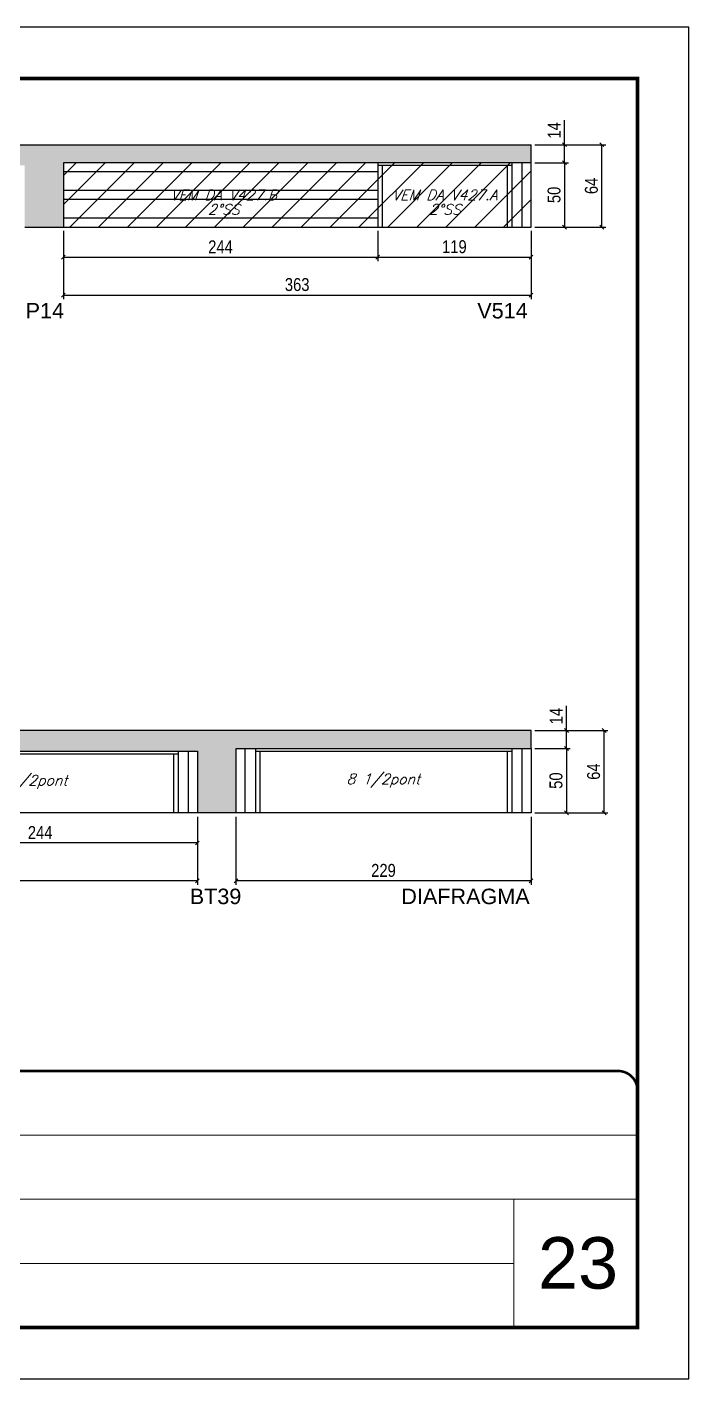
# Model space of a CAD drawing. Extents: x 3309 to 9590, y -2522 to 14608.
# Drawn here: x 7464 to 7978, y 7815 to 8865 of the extents above; entities that cross this region are included whole.
import ezdxf

# ---------------------------------------------------------------- set-up
doc = ezdxf.new("R2010")
doc.units = 0
doc.linetypes.add('CONTINUO', pattern=[0])
doc.linetypes.add('DASHED', pattern=[0.75, 0.5, -0.25])
for name, color, linetype in [('5', 5, 'Continuous'), ('COTA', 241, 'Continuous'), ('Painéis', 200, 'Continuous'), ('SARR_2.2x7', 40, 'Continuous'), ('SARR_3.5x7', 81, 'Continuous'), ('texto', 7, 'Continuous')]:
    doc.layers.add(name, color=color, linetype=linetype)
for name, color, linetype, lineweight in [('CARIMBO', 255, 'Continuous', 9), ('Folhas', 255, 'Continuous', 9), ('Hachura', 251, 'Continuous', 9), ('SARRAFO DE PRESSAO', 251, 'DASHED', 9)]:
    doc.layers.add(name, color=color, linetype=linetype, lineweight=lineweight)
doc.layers.add('Laje_Perimetro', color=7, linetype='Continuous', plot=False)
doc.styles.add('ARIAL', font='arial.ttf')
doc.styles.add('COTA TECNICA', font='techl___.ttf', dxfattribs={"height": 10})
doc.styles.add('Romans', font='romans.shx')
doc.styles.get("Standard").update_dxf_attribs({"font": 'arial.ttf'})
doc.styles.add('Tecnologia', font='')
doc.styles.get('Tecnologia').set_extended_font_data('Forgotten Futurist')
doc.dimstyles.new('PAINEL', dxfattribs={"dimtxt": 10, "dimasz": 3, "dimexe": 3, "dimexo": 3, "dimgap": 3, "dimtad": 1, "dimdec": 1, "dimzin": 12, "dimdsep": 46, "dimtxsty": 'COTA TECNICA', "dimblk1": 'OBLIQUE', "dimblk2": 'OBLIQUE', "dimsah": 1, "dimcen": 0.9, "dimclrd": 4, "dimclre": 4, "dimclrt": 240, "dimadec": 1, "dimazin": 3, "dimtfac": 1, "dimtdec": 1, "dimtmove": 0, "dimatfit": 3, "dimfxl": 1, "dimtolj": 1, "dimtzin": 12, "dimarcsym": 0})

# ---------------------------------------------------------------- blocks, each defined once
blk = doc.blocks.new('9999999999')
at = {"color": 30, "linetype": 'CONTINUO'}
for p, q in [((98564.6, 34230.2), (98564.6, 34429.4)), ((98564.6, 34379.6), (99584, 34379.6)), ((98564.6, 34329.8), (99488, 34329.8)), ((99584, 34329.8), (99488, 34329.8)), ((99488, 34329.8), (99488, 34230.2)), ((98564.6, 34280), (99488, 34280))]:
    blk.add_line(p, q, dxfattribs=at)
at = {"color": 30, "linetype": 'CONTINUO', "const_width": 2}
blk.add_lwpolyline([(99584, 34230.2), (99584, 34414.4, 0.414214), (99569, 34429.4), (98229, 34429.4, 0.414214), (98214, 34414.4), (98214, 34245.2, 0.414214), (98229, 34230.2), (99584, 34230.2)], format="xyb", dxfattribs=at)
at = {"layer": 'Folhas'}
blk.add_lwpolyline([(98139, 34190.2), (99624, 34190.2), (99624, 35240.2), (98139, 35240.2)], close=True, dxfattribs=at)
at = {"layer": 'Folhas', "color": 30, "const_width": 3}
blk.add_lwpolyline([(98214, 34230.2), (99584, 34230.2), (99584, 35200.2), (98214, 35200.2)], close=True, dxfattribs=at)
at = {"color": 7, "linetype": 'Continuous', "ltscale": 5, "style": 'ARIAL'}
for s, height, p in [('SKR', 15.48, (98837.7, 34393.1)), ('LEAF LOEFGREN', 15.483, (98837.7, 34343.3)), ('1° SUBSOLO SUPERIOR', 15.483, (98837.7, 34293.5)), ('NOVA SISTEMAS CONSTRUTIVOS', 11.059, (98263.2, 34267.2)), ('LATERAIS DE VIGAS', 15.483, (98837.7, 34243.7))]:
    blk.add_text(s, height=height, dxfattribs=at).set_placement(p)
at = {"layer": 'Folhas', "color": 7, "style": 'Tecnologia', "width": 1.5}
for s, p in [('CLIENTE:', (98573.7, 34397.2)), ('OBRA:', (98573.7, 34347.3)), ('PAVIMENTO:', (98573.7, 34297.5)), ('PROJETO:', (98573.7, 34247.7))]:
    blk.add_text(s, height=14, dxfattribs=at).set_placement(p)
blk = doc.blocks.new('_Oblique')
at = {"color": 0, "linetype": 'ByBlock', "lineweight": -2}
blk.add_line((-0.5, -0.5), (0.5, 0.5), dxfattribs=at)
blk = doc.blocks.new('*D654')
at = {"layer": 'COTA', "color": 4, "lineweight": -2, "transparency": 16777216}
for p, q in [((7492.3, 8706.6), (7492.3, 8653.7)), ((7855.3, 8706.6), (7855.3, 8653.7)), ((7492.3, 8656.7), (7855.3, 8656.7))]:
    blk.add_line(p, q, dxfattribs=at)
at = {"layer": 'Defpoints', "color": 0, "transparency": 16777216}
for p in [(7492.3, 8709.6, 0), (7855.3, 8709.6, 0), (7855.3, 8656.7)]:
    blk.add_point(p, dxfattribs=at)
at = {"layer": 'COTA', "color": 4, "lineweight": -2, "transparency": 16777216, "xscale": 3, "yscale": 3, "zscale": 3, "rotation": 180}
blk.add_blockref('_Oblique', (7492.3, 8656.7), dxfattribs=at)
at = {"layer": 'COTA', "color": 4, "lineweight": -2, "transparency": 16777216, "xscale": 3, "yscale": 3, "zscale": 3}
blk.add_blockref('_Oblique', (7855.3, 8656.7), dxfattribs=at)
at = {"layer": 'COTA', "color": 240, "transparency": 16777216, "insert": (7673.8, 8664.9), "char_height": 10, "attachment_point": 5, "style": 'COTA TECNICA'}
blk.add_mtext('\\A1;363', dxfattribs=at)
blk = doc.blocks.new('*D652')
at = {"layer": 'COTA', "color": 4, "lineweight": -2, "transparency": 16777216}
for p, q in [((7492.3, 8706.6), (7492.3, 8683.2)), ((7736.3, 8706.6), (7736.3, 8683.2)), ((7492.3, 8686.2), (7736.3, 8686.2))]:
    blk.add_line(p, q, dxfattribs=at)
at = {"layer": 'Defpoints', "color": 0, "transparency": 16777216}
for p in [(7492.3, 8709.6), (7736.3, 8709.6), (7736.3, 8686.2)]:
    blk.add_point(p, dxfattribs=at)
at = {"layer": 'COTA', "color": 4, "lineweight": -2, "transparency": 16777216, "xscale": 3, "yscale": 3, "zscale": 3, "rotation": 180}
blk.add_blockref('_Oblique', (7492.3, 8686.2), dxfattribs=at)
at = {"layer": 'COTA', "color": 4, "lineweight": -2, "transparency": 16777216, "xscale": 3, "yscale": 3, "zscale": 3}
blk.add_blockref('_Oblique', (7736.3, 8686.2), dxfattribs=at)
at = {"layer": 'COTA', "color": 240, "transparency": 16777216, "insert": (7614.3, 8694.3), "char_height": 10, "attachment_point": 5, "style": 'COTA TECNICA'}
blk.add_mtext('\\A1;244', dxfattribs=at)
blk = doc.blocks.new('*D653')
at = {"layer": 'COTA', "color": 4, "lineweight": -2, "transparency": 16777216}
for p, q in [((7736.3, 8706.6), (7736.3, 8683.2)), ((7855.3, 8706.6), (7855.3, 8683.2)), ((7736.3, 8686.2), (7855.3, 8686.2))]:
    blk.add_line(p, q, dxfattribs=at)
at = {"layer": 'Defpoints', "color": 0, "transparency": 16777216}
for p in [(7736.3, 8709.6), (7855.3, 8709.6), (7855.3, 8686.2)]:
    blk.add_point(p, dxfattribs=at)
at = {"layer": 'COTA', "color": 4, "lineweight": -2, "transparency": 16777216, "xscale": 3, "yscale": 3, "zscale": 3, "rotation": 180}
blk.add_blockref('_Oblique', (7736.3, 8686.2), dxfattribs=at)
at = {"layer": 'COTA', "color": 4, "lineweight": -2, "transparency": 16777216, "xscale": 3, "yscale": 3, "zscale": 3}
blk.add_blockref('_Oblique', (7855.3, 8686.2), dxfattribs=at)
at = {"layer": 'COTA', "color": 240, "transparency": 16777216, "insert": (7795.8, 8694.3), "char_height": 10, "attachment_point": 5, "style": 'COTA TECNICA'}
blk.add_mtext('\\A1;119', dxfattribs=at)
blk = doc.blocks.new('*D655')
at = {"layer": 'COTA', "color": 4, "lineweight": -2, "transparency": 16777216}
for p, q in [((7858.3, 8759.6), (7884.3, 8759.6)), ((7881.3, 8759.6), (7881.3, 8709.6)), ((7858.3, 8709.6), (7884.3, 8709.6))]:
    blk.add_line(p, q, dxfattribs=at)
at = {"layer": 'Defpoints', "color": 0, "transparency": 16777216}
for p in [(7855.3, 8759.6), (7855.3, 8709.6), (7881.3, 8709.6)]:
    blk.add_point(p, dxfattribs=at)
at = {"layer": 'COTA', "color": 4, "lineweight": -2, "transparency": 16777216, "xscale": 3, "yscale": 3, "zscale": 3}
for p, rotation in [((7881.3, 8759.6), 90), ((7881.3, 8709.6), 270)]:
    blk.add_blockref('_Oblique', p, dxfattribs=dict(at, rotation=rotation))
at = {"layer": 'COTA', "color": 240, "transparency": 16777216, "insert": (7873.2, 8734.6), "char_height": 10, "attachment_point": 5, "rotation": 90, "style": 'COTA TECNICA'}
blk.add_mtext('\\A1;50', dxfattribs=at)
blk = doc.blocks.new('*D656')
at = {"layer": 'COTA', "color": 4, "lineweight": -2, "transparency": 16777216}
for p, q in [((7881.3, 8773.6), (7881.3, 8792.7)), ((7858.3, 8773.6), (7884.3, 8773.6)), ((7881.3, 8759.6), (7881.3, 8773.6)), ((7858.3, 8759.6), (7884.3, 8759.6))]:
    blk.add_line(p, q, dxfattribs=at)
at = {"layer": 'Defpoints', "color": 0, "transparency": 16777216}
for p in [(7855.3, 8773.6), (7881.3, 8773.6), (7855.3, 8759.6)]:
    blk.add_point(p, dxfattribs=at)
at = {"layer": 'COTA', "color": 4, "lineweight": -2, "transparency": 16777216, "xscale": 3, "yscale": 3, "zscale": 3}
for p, rotation in [((7881.3, 8773.6), 90), ((7881.3, 8759.6), 270)]:
    blk.add_blockref('_Oblique', p, dxfattribs=dict(at, rotation=rotation))
at = {"layer": 'COTA', "color": 240, "transparency": 16777216, "insert": (7873.3, 8784.7), "char_height": 10, "attachment_point": 5, "rotation": 90, "style": 'COTA TECNICA'}
blk.add_mtext('\\A1;14', dxfattribs=at)
blk = doc.blocks.new('*D657')
at = {"layer": 'COTA', "color": 4, "lineweight": -2, "transparency": 16777216}
for p, q in [((7858.3, 8773.6), (7913.3, 8773.6)), ((7910.3, 8709.6), (7910.3, 8773.6)), ((7858.3, 8709.6), (7913.3, 8709.6))]:
    blk.add_line(p, q, dxfattribs=at)
at = {"layer": 'Defpoints', "color": 0, "transparency": 16777216}
for p in [(7855.3, 8773.6), (7910.3, 8773.6), (7855.3, 8709.6)]:
    blk.add_point(p, dxfattribs=at)
at = {"layer": 'COTA', "color": 4, "lineweight": -2, "transparency": 16777216, "xscale": 3, "yscale": 3, "zscale": 3}
for p, rotation in [((7910.3, 8773.6), 90), ((7910.3, 8709.6), 270)]:
    blk.add_blockref('_Oblique', p, dxfattribs=dict(at, rotation=rotation))
at = {"layer": 'COTA', "color": 240, "transparency": 16777216, "insert": (7902.2, 8741.6), "char_height": 10, "attachment_point": 5, "rotation": 90, "style": 'COTA TECNICA'}
blk.add_mtext('\\A1;64', dxfattribs=at)
blk = doc.blocks.new('*D676')
at = {"layer": 'COTA', "color": 4, "lineweight": -2, "transparency": 16777216}
for p, q in [((7626.3, 8251.7), (7626.3, 8198.8)), ((7855.3, 8251.7), (7855.3, 8198.8)), ((7855.3, 8201.8), (7626.3, 8201.8))]:
    blk.add_line(p, q, dxfattribs=at)
at = {"layer": 'Defpoints', "color": 0, "transparency": 16777216}
for p in [(7626.3, 8254.7, 0), (7855.3, 8254.7, 0), (7626.3, 8201.8)]:
    blk.add_point(p, dxfattribs=at)
at = {"layer": 'COTA', "color": 4, "lineweight": -2, "transparency": 16777216, "xscale": 3, "yscale": 3, "zscale": 3, "rotation": 180}
blk.add_blockref('_Oblique', (7626.3, 8201.8), dxfattribs=at)
at = {"layer": 'COTA', "color": 4, "lineweight": -2, "transparency": 16777216, "xscale": 3, "yscale": 3, "zscale": 3}
blk.add_blockref('_Oblique', (7855.3, 8201.8), dxfattribs=at)
at = {"layer": 'COTA', "color": 240, "transparency": 16777216, "insert": (7740.8, 8209.9), "char_height": 10, "attachment_point": 5, "style": 'COTA TECNICA'}
blk.add_mtext('\\A1;229', dxfattribs=at)
blk = doc.blocks.new('*D677')
at = {"layer": 'COTA', "color": 4, "lineweight": -2, "transparency": 16777216}
for p, q in [((7273.3, 8251.7), (7273.3, 8198.8)), ((7596.3, 8251.7), (7596.3, 8198.8)), ((7596.3, 8201.8), (7273.3, 8201.8))]:
    blk.add_line(p, q, dxfattribs=at)
at = {"layer": 'Defpoints', "color": 0, "transparency": 16777216}
for p in [(7273.3, 8254.7, 0), (7596.3, 8254.7, 0), (7273.3, 8201.8)]:
    blk.add_point(p, dxfattribs=at)
at = {"layer": 'COTA', "color": 4, "lineweight": -2, "transparency": 16777216, "xscale": 3, "yscale": 3, "zscale": 3, "rotation": 180}
blk.add_blockref('_Oblique', (7273.3, 8201.8), dxfattribs=at)
at = {"layer": 'COTA', "color": 4, "lineweight": -2, "transparency": 16777216, "xscale": 3, "yscale": 3, "zscale": 3}
blk.add_blockref('_Oblique', (7596.3, 8201.8), dxfattribs=at)
at = {"layer": 'COTA', "color": 240, "transparency": 16777216, "insert": (7434.8, 8210), "char_height": 10, "attachment_point": 5, "style": 'COTA TECNICA'}
blk.add_mtext('\\A1;323', dxfattribs=at)
blk = doc.blocks.new('*D673')
at = {"layer": 'COTA', "color": 4, "lineweight": -2, "transparency": 16777216}
for p, q in [((7352.3, 8251.7), (7352.3, 8228.3)), ((7596.3, 8251.7), (7596.3, 8228.3)), ((7596.3, 8231.3), (7352.3, 8231.3))]:
    blk.add_line(p, q, dxfattribs=at)
at = {"layer": 'Defpoints', "color": 0, "transparency": 16777216}
for p in [(7352.3, 8254.7), (7596.3, 8254.7), (7352.3, 8231.3)]:
    blk.add_point(p, dxfattribs=at)
at = {"layer": 'COTA', "color": 4, "lineweight": -2, "transparency": 16777216, "xscale": 3, "yscale": 3, "zscale": 3, "rotation": 180}
blk.add_blockref('_Oblique', (7352.3, 8231.3), dxfattribs=at)
at = {"layer": 'COTA', "color": 4, "lineweight": -2, "transparency": 16777216, "xscale": 3, "yscale": 3, "zscale": 3}
blk.add_blockref('_Oblique', (7596.3, 8231.3), dxfattribs=at)
at = {"layer": 'COTA', "color": 240, "transparency": 16777216, "insert": (7474.3, 8239.4), "char_height": 10, "attachment_point": 5, "style": 'COTA TECNICA'}
blk.add_mtext('\\A1;244', dxfattribs=at)
blk = doc.blocks.new('*D671')
at = {"layer": 'COTA', "color": 4, "lineweight": -2, "transparency": 16777216}
for p, q in [((7858.3, 8304.7), (7885.8, 8304.7)), ((7882.8, 8304.7), (7882.8, 8254.7)), ((7858.3, 8254.7), (7885.8, 8254.7))]:
    blk.add_line(p, q, dxfattribs=at)
at = {"layer": 'Defpoints', "color": 0, "transparency": 16777216}
for p in [(7855.3, 8304.7), (7855.3, 8254.7), (7882.8, 8254.7)]:
    blk.add_point(p, dxfattribs=at)
at = {"layer": 'COTA', "color": 4, "lineweight": -2, "transparency": 16777216, "xscale": 3, "yscale": 3, "zscale": 3}
for p, rotation in [((7882.8, 8304.7), 90), ((7882.8, 8254.7), 270)]:
    blk.add_blockref('_Oblique', p, dxfattribs=dict(at, rotation=rotation))
at = {"layer": 'COTA', "color": 240, "transparency": 16777216, "insert": (7874.7, 8279.7), "char_height": 10, "attachment_point": 5, "rotation": 90, "style": 'COTA TECNICA'}
blk.add_mtext('\\A1;50', dxfattribs=at)
blk = doc.blocks.new('*D672')
at = {"layer": 'COTA', "color": 4, "lineweight": -2, "transparency": 16777216}
for p, q in [((7882.8, 8318.7), (7882.8, 8337.8)), ((7858.3, 8318.7), (7885.8, 8318.7)), ((7882.8, 8304.7), (7882.8, 8318.7)), ((7858.3, 8304.7), (7885.8, 8304.7))]:
    blk.add_line(p, q, dxfattribs=at)
at = {"layer": 'Defpoints', "color": 0, "transparency": 16777216}
for p in [(7855.3, 8318.7), (7882.8, 8318.7), (7855.3, 8304.7)]:
    blk.add_point(p, dxfattribs=at)
at = {"layer": 'COTA', "color": 4, "lineweight": -2, "transparency": 16777216, "xscale": 3, "yscale": 3, "zscale": 3}
for p, rotation in [((7882.8, 8318.7), 90), ((7882.8, 8304.7), 270)]:
    blk.add_blockref('_Oblique', p, dxfattribs=dict(at, rotation=rotation))
at = {"layer": 'COTA', "color": 240, "transparency": 16777216, "insert": (7874.8, 8329.8), "char_height": 10, "attachment_point": 5, "rotation": 90, "style": 'COTA TECNICA'}
blk.add_mtext('\\A1;14', dxfattribs=at)
blk = doc.blocks.new('*D682')
at = {"layer": 'COTA', "color": 4, "lineweight": -2, "transparency": 16777216}
for p, q in [((7858.3, 8318.7), (7915, 8318.7)), ((7912, 8254.7), (7912, 8318.7)), ((7858.3, 8254.7), (7915, 8254.7))]:
    blk.add_line(p, q, dxfattribs=at)
at = {"layer": 'Defpoints', "color": 0, "transparency": 16777216}
for p in [(7855.3, 8318.7), (7912, 8318.7), (7855.3, 8254.7)]:
    blk.add_point(p, dxfattribs=at)
at = {"layer": 'COTA', "color": 4, "lineweight": -2, "transparency": 16777216, "xscale": 3, "yscale": 3, "zscale": 3}
for p, rotation in [((7912, 8318.7), 90), ((7912, 8254.7), 270)]:
    blk.add_blockref('_Oblique', p, dxfattribs=dict(at, rotation=rotation))
at = {"layer": 'COTA', "color": 240, "transparency": 16777216, "insert": (7903.9, 8286.7), "char_height": 10, "attachment_point": 5, "rotation": 90, "style": 'COTA TECNICA'}
blk.add_mtext('\\A1;64', dxfattribs=at)

msp = doc.modelspace()

# ---------------------------------------------------------------- hatches: boundary and pattern name
at = {"layer": 'COTA'}
h = msp.add_hatch(dxfattribs=at)
h.set_pattern_fill('AR-CONC', color=256, scale=0.03)
h.paths.add_polyline_path([(7492.35, 8759.59), (7855.35, 8759.59), (7855.35, 8773.59), (6880.35, 8773.59), (6880.35, 8759.59), (7109.35, 8759.59), (7109.35, 8709.59), (7139.35, 8709.59), (7139.35, 8757.59), (7462.35, 8757.59), (7462.35, 8709.59), (7492.35, 8709.59)])
h = msp.add_hatch(dxfattribs=at)
h.set_pattern_fill('AR-CONC', color=256, scale=0.03)
h.set_pattern_definition([(50, (0, -454.9014), (5.46554, -0.4781726), [0.5715, -6.2865]), (355, (0, -454.9014), (-1.0573026, 5.7317054), [0.4572, -5.0292175]), (100.451445, (0.4555, -454.941), (4.4082374, 5.2535326), [0.4857003, -5.3427073]), (46.1842, (0, -453.3774), (8.1323712, -1.26127), [0.85725, -9.42975]), (96.63556, (0.678, -453.4825), (7.122124, 7.422784), [0.7285507, -8.014068]), (351.18415, (0, -453.377), (7.122124, 7.422784), [0.685799, -7.543792]), (21, (0.762, -453.7584), (4.5484317, -3.067956), [0.5715, -6.2865]), (326, (0.762, -453.7584), (1.8540609, 5.525639), [0.4572, -5.0292]), (71.451445, (1.141, -454.014), (6.4024926, 2.457683), [0.4857003, -5.342698]), (37.5, (0, -454.9014), (0.0926581, 2.53665117), [0, -4.96824, 0, -5.1054, 0, -5.04825]), (7.5, (0, -454.9014), (2.0045899, 3.00541724), [0, -2.91084, 0, -4.85394, 0, -1.92405]), (327.5, (-1.6993, -454.9014), (4.06771786, -0.17186232), [0, -1.905, 0, -5.9436, 0, -7.8867]), (317.5, (-2.4613, -454.9014), (4.4438754, 0.7627947), [0, -2.4765, 0, -3.94716, 0, -5.6007])])
h.paths.add_polyline_path([(7243.35, 8254.69), (7273.35, 8254.69), (7273.35, 8302.69), (7596.35, 8302.69), (7596.35, 8254.69), (7626.35, 8254.69), (7626.35, 8304.69), (7855.35, 8304.69), (7855.35, 8318.69), (6880.35, 8318.69), (6880.35, 8304.69), (7243.35, 8304.69)])
at = {"layer": 'Hachura', "linetype": 'ByBlock'}
h = msp.add_hatch(dxfattribs=at)
h.set_pattern_fill('ANSI31', color=256, scale=5)
h.paths.add_polyline_path([(7736.35, 8709.59), (7736.35, 8759.59), (7492.35, 8759.59), (7492.35, 8709.59)])
h.paths.add_polyline_path([(7855.35, 8709.59), (7855.35, 8759.59), (7736.35, 8759.59), (7736.35, 8709.59)])

# ---------------------------------------------------------------- linework, layer by layer
at = {"layer": 'COTA'}
for p, q in [((6880.35, 8773.59), (7855.35, 8773.59)), ((7855.35, 8759.59), (7855.35, 8773.59)), ((7462.35, 8709.59), (7492.35, 8709.59)), ((7855.35, 8318.69), (6880.35, 8318.69)), ((7855.35, 8304.69), (7855.35, 8318.69)), ((7626.35, 8254.69), (7596.35, 8254.69))]:
    msp.add_line(p, q, dxfattribs=at)
at = {"layer": 'Laje_Perimetro'}
msp.add_lwpolyline([(7977.87, 8864.98), (6492.87, 8864.98), (6492.87, 7814.98), (7977.87, 7814.98)], close=True, dxfattribs=at)
at = {"layer": 'Painéis', "linetype": 'ByBlock'}
for p, q in [((7855.35, 8759.59), (7492.35, 8759.59)), ((7492.35, 8759.59), (7492.35, 8709.59)), ((7736.35, 8759.59), (7736.35, 8709.59)), ((7855.35, 8709.59), (7855.35, 8759.59)), ((7492.35, 8709.59), (7855.35, 8709.59)), ((7273.35, 8302.69), (7596.35, 8302.69)), ((7596.35, 8302.69), (7596.35, 8254.69)), ((7626.35, 8254.69), (7626.35, 8304.69)), ((7626.35, 8304.69), (7855.35, 8304.69)), ((7855.35, 8304.69), (7855.35, 8254.69)), ((7596.35, 8254.69), (7273.35, 8254.69)), ((7855.35, 8254.69), (7626.35, 8254.69))]:
    msp.add_line(p, q, dxfattribs=at)
at = {"layer": 'SARR_2.2x7', "linetype": 'Continuous'}
for p, q in [((7840.35, 8757.39), (7736.35, 8757.39)), ((7848.35, 8709.59), (7848.35, 8759.59)), ((7736.35, 8752.59), (7492.35, 8752.59)), ((7736.35, 8738.14), (7492.35, 8738.14)), ((7736.35, 8731.14), (7492.35, 8731.14)), ((7736.35, 8716.59), (7492.35, 8716.59)), ((7352.35, 8300.49), (7581.35, 8300.49)), ((7589.35, 8254.69), (7589.35, 8302.69)), ((7633.35, 8254.69), (7633.35, 8304.69)), ((7641.35, 8302.49), (7840.35, 8302.49)), ((7848.35, 8254.69), (7848.35, 8304.69))]:
    msp.add_line(p, q, dxfattribs=at)
at = {"layer": 'SARR_3.5x7'}
for p, q in [((7739.85, 8757.39), (7739.85, 8709.59)), ((7836.85, 8757.39), (7836.85, 8709.59)), ((7840.35, 8759.59), (7840.35, 8709.59)), ((7577.85, 8300.49), (7577.85, 8254.69)), ((7581.35, 8302.69), (7581.35, 8254.69)), ((7641.35, 8304.69), (7641.35, 8254.69)), ((7644.85, 8302.49), (7644.85, 8254.69)), ((7836.85, 8302.49), (7836.85, 8254.69)), ((7840.35, 8304.69), (7840.35, 8254.69))]:
    msp.add_line(p, q, dxfattribs=at)

# ---------------------------------------------------------------- block references
at = {"layer": 'SARRAFO DE PRESSAO', "color": 6, "linetype": 'ByBlock'}
msp.add_blockref('9999999999', (-91646.11, -26375.22), dxfattribs=at)

# ---------------------------------------------------------------- texts
at = {"layer": '5', "linetype": 'Continuous'}
for s, rotation, p in [('P14', 0.00004, (7463.04, 8638.68)), ('V514', 0.00004, (7813.6, 8638.68)), ('BT39', 359.99996, (7590.4, 8183.78)), ('DIAFRAGMA', 359.99996, (7754.61, 8183.78))]:
    msp.add_text(s, height=12, rotation=rotation, dxfattribs=at).set_placement(p)
at = {"layer": 'CARIMBO', "style": 'ARIAL'}
msp.add_text('23', height=40, dxfattribs=at).set_placement((7860.73, 7885.13))
at = {"layer": 'texto', "color": 2, "char_height": 8, "attachment_point": 5, "style": 'Romans'}
for s, insert in [('{\\Q19;\\C256;VEM DA V427.B}', (7616.7, 8734.59)), ('{\\Q19;\\C256;VEM DA V427.A}', (7788.35, 8734.59)), ('{\\Q19;\\C256;2°SS}', (7616.7, 8723.31)), ('{\\Q19;\\C256;2°SS}', (7788.35, 8723.31)), ('{\\Q19;\\C256;8 1/2pont}', (7466.85, 8278.69)), ('{\\Q19;\\C256;8 1/2pont}', (7740.6, 8279.69))]:
    msp.add_mtext(s, dxfattribs=dict(at, insert=insert))

# ---------------------------------------------------------------- dimensions: what is measured, and where the dimension line sits
at = {"layer": 'COTA'}
for base, p1, p2, angle, picture, middle in [((7881.35, 8773.59), (7855.35, 8759.59), (7855.35, 8773.59), 90, '*D656', (7873.27, 8784.65)), ((7910.33, 8773.59), (7855.35, 8709.59), (7855.35, 8773.59), 90, '*D657', (7902.23, 8741.59)), ((7881.35, 8709.59), (7855.35, 8759.59), (7855.35, 8709.59), 90, '*D655', (7873.24, 8734.59)), ((7882.83, 8318.69), (7855.35, 8304.69), (7855.35, 8318.69), 90, '*D672', (7874.76, 8329.75)), ((7912, 8318.69), (7855.35, 8254.69), (7855.35, 8318.69), 90, '*D682', (7903.9, 8286.69)), ((7882.83, 8254.69), (7855.35, 8304.69), (7855.35, 8254.69), 90, '*D671', (7874.72, 8279.69)), ((7273.35, 8201.79, 0), (7596.35, 8254.69), (7273.35, 8254.69), 180, '*D677', (7434.85, 8210.01, 0)), ((7352.35, 8231.34), (7596.35, 8254.69), (7352.35, 8254.69), 180, '*D673', (7474.35, 8239.42)), ((7626.35, 8201.79, 0), (7855.35, 8254.69), (7626.35, 8254.69), 180, '*D676', (7740.85, 8209.88, 0))]:
    dim = msp.add_linear_dim(base=base, p1=p1, p2=p2, angle=angle, dimstyle='PAINEL', dxfattribs=at)
    dim.commit()
    dim.dimension.update_dxf_attribs({"geometry": picture, "text_midpoint": middle})
for base, p2, picture, middle in [((7855.35, 8656.69, 0), (7855.35, 8709.59), '*D654', (7673.85, 8664.91, 0)), ((7736.35, 8686.25), (7736.35, 8709.59), '*D652', (7614.35, 8694.32))]:
    dim = msp.add_linear_dim(base=base, p1=(7492.35, 8709.59), p2=p2, dimstyle='PAINEL', dxfattribs=at)
    dim.commit()
    dim.dimension.update_dxf_attribs({"geometry": picture, "text_midpoint": middle})
dim = msp.add_linear_dim(base=(7855.35, 8686.25), p1=(7736.35, 8709.59), p2=(7855.35, 8709.59), dimstyle='PAINEL', override={"dimtmove": 1}, dxfattribs=at)
dim.commit()
dim.dimension.update_dxf_attribs({"geometry": '*D653', "text_midpoint": (7795.85, 8694.33)})

doc.saveas('drawing.dxf')
